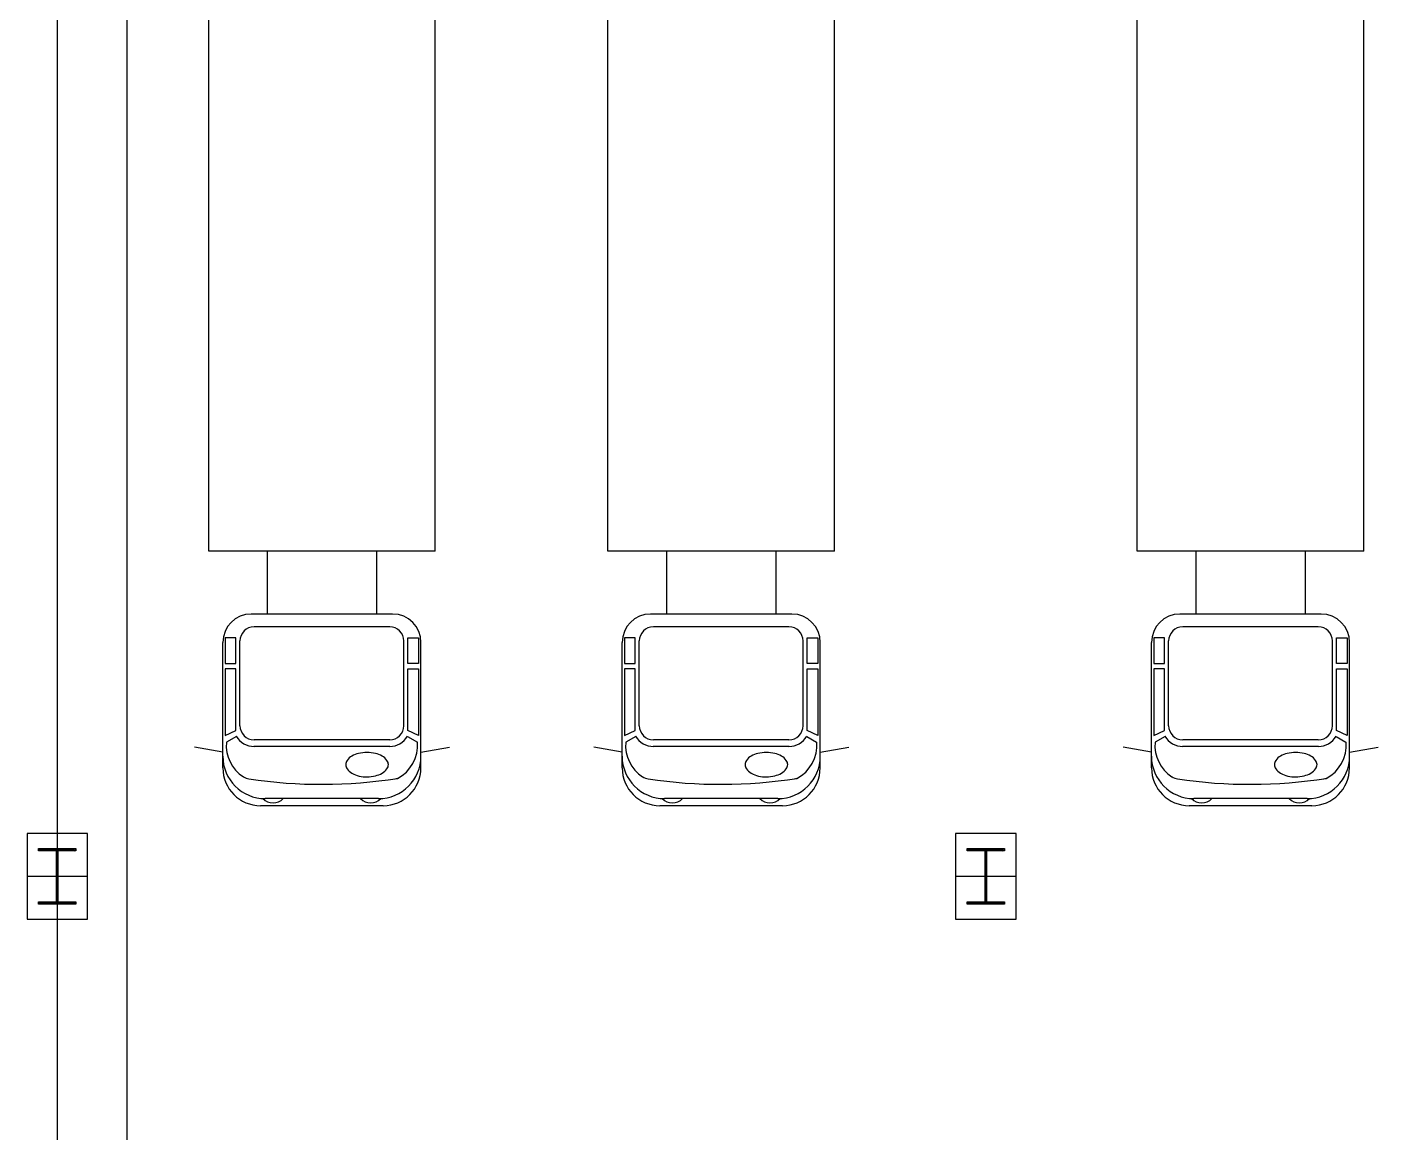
# Model space of a CAD drawing. Extents: x -40736 to 367926, y -65544 to 37405.
# Drawn here: x 355359 to 356814, y -45952 to -44761 of the extents above; entities that cross this region are included whole.
import ezdxf

# ---------------------------------------------------------------- set-up
doc = ezdxf.new("R2010")
doc.units = 0
doc.header["$LTSCALE"] = 600
doc.header["$MEASUREMENT"] = 0
doc.layers.get('0').update_dxf_attribs({"linetype": 'CONTINUOUS'})
for name, color, linetype in [('1', 1, 'CONTINUOUS'), ('C6', 6, 'CONTINUOUS'), ('CAR', 3, 'CONTINUOUS'), ('底圖', 253, 'CONTINUOUS')]:
    doc.layers.add(name, color=color, linetype=linetype)

# ---------------------------------------------------------------- blocks, each defined once
blk = doc.blocks.new('PCAR7', base_point=(2462.2, 2795.1))
at = {"layer": 'CAR'}
for p, q in [((2479.3, 2795.1), (2484.6, 2825.7)), ((2695.9, 2566.5), (2695.9, 2810.3)), ((2695.9, 2810.3), (3945.6, 2810.3)), ((3945.6, 2566.5), (3945.6, 2810.3)), ((2462.2, 2795.1), (2597.5, 2795.1)), ((2496.3, 2780.5), (2489.9, 2791.2)), ((2568.9, 2792.6), (2497.1, 2792.6)), ((2497.1, 2792.6), (2502.7, 2780.9)), ((2502.7, 2780.9), (2568.9, 2780.9)), ((2568.9, 2780.9), (2568.9, 2792.6)), ((2602.4, 2792.6), (2574.7, 2792.6)), ((2574.7, 2792.6), (2574.7, 2780.9)), ((2574.7, 2780.9), (2602.4, 2780.9)), ((2602.4, 2780.9), (2602.4, 2792.6)), ((2507.7, 2776.6), (2599.1, 2776.6)), ((2628, 2612.2), (2628, 2764.6)), ((2421.6, 2622.4), (2421.6, 2754.4)), ((2485.7, 2761.8), (2485.7, 2615.1)), ((2492.4, 2615.4), (2492.4, 2761.4)), ((2614.4, 2615.4), (2614.4, 2761.4)), ((2429.2, 2627.4), (2429.2, 2749.4)), ((2695.9, 2747.2), (2628, 2747.2)), ((2695.9, 2629.6), (2628, 2629.6)), ((2496.3, 2596.3), (2489.9, 2585.6)), ((2497.1, 2584.2), (2502.7, 2595.9)), ((2502.7, 2595.9), (2568.9, 2595.9)), ((2507.7, 2600.2), (2599.1, 2600.2)), ((2568.9, 2595.9), (2568.9, 2584.2)), ((2574.7, 2584.2), (2574.7, 2595.9)), ((2574.7, 2595.9), (2602.4, 2595.9)), ((2602.4, 2595.9), (2602.4, 2584.2)), ((2462.2, 2581.7), (2597.5, 2581.7)), ((2479.3, 2581.7), (2484.6, 2551.1)), ((2568.9, 2584.2), (2497.1, 2584.2)), ((2602.4, 2584.2), (2574.7, 2584.2)), ((2695.9, 2566.5), (3945.6, 2566.5))]:
    blk.add_line(p, q, dxfattribs=at)
blk.add_lwpolyline([(2465.8, 2662.7, 0.15854), (2461.3, 2661.2, 0.106465), (2456.6, 2656, 0.07162), (2453.5, 2648.2, 0.071565), (2452.7, 2639.8, 0.057969), (2453.8, 2630.6, 0.07162), (2456.6, 2623.6, 0.106465), (2461.3, 2618.3, 0.15854), (2465.8, 2616.8, 0.15854), (2470.4, 2618.3, 0.106465), (2475, 2623.6, 0.07162), (2477.8, 2630.6, 0.057969), (2478.9, 2639.8, 0.057969), (2477.8, 2649, 0.07162), (2475, 2656, 0.106465), (2470.4, 2661.2, 0.15854)], format="xyb", close=True, dxfattribs=at)
for centre, radius, start, end in [((2462.2, 2754.4), 40.6, 90, 180), ((2474.9, 2749.4), 45.7, 90, 180), ((2597.5, 2764.6), 30.5, 0, 90), ((2486.5, 2751.2), 40.2, 85.2278, 147.2096), ((2507.7, 2761.4), 22.3, 120.7075, 180), ((2971.3, 2688.4), 526.7, 171.4226, 188.8918), ((2465.6, 2764.7), 15.2, 147.2096, 171.4226), ((2507.7, 2761.4), 15.2, 90, 180), ((2599.1, 2761.4), 15.2, 0, 90), ((2440, 2740.9), 15.3, 134.4871, 225.1562), ((2440, 2635.9), 15.3, 134.8438, 225.5129), ((2462.2, 2622.4), 40.6, 180, 270), ((2474.9, 2627.4), 45.7, 180, 270), ((2465.6, 2612.1), 15.2, 188.5774, 212.7904), ((2486.5, 2625.6), 40.2, 207.6368, 274.7722), ((2507.7, 2615.4), 22.3, 180, 239.2925), ((2507.7, 2615.4), 15.2, 180, 270), ((2597.5, 2612.2), 30.5, 270, 0), ((2599.1, 2615.4), 15.2, 270, 0)]:
    blk.add_arc(centre, radius, start, end, dxfattribs=at)
blk = doc.blocks.new('*X413')
at = {"layer": 'C6', "color": 0}
for p, q in [((11763.7, 29453.8), (11764.5, 29454.6)), ((11763.7, 29452.9), (11765.3, 29454.6)), ((11764.6, 29452.1), (11767.1, 29454.6)), ((11765.5, 29452.1), (11768, 29454.6)), ((11767.3, 29452.1), (11769.8, 29454.6)), ((11768.1, 29452.1), (11770.6, 29454.6)), ((11769.9, 29452.1), (11772.4, 29454.6)), ((11770.8, 29452.1), (11773.3, 29454.6)), ((11772.6, 29452.1), (11775.1, 29454.6)), ((11773.4, 29452.1), (11775.9, 29454.6)), ((11775.2, 29452.1), (11777.7, 29454.6)), ((11776.1, 29452.1), (11778.6, 29454.6)), ((11777.9, 29452.1), (11780.4, 29454.6)), ((11778.7, 29452.1), (11781.2, 29454.6)), ((11780.5, 29452.1), (11783, 29454.6)), ((11781.4, 29452.1), (11783.9, 29454.6)), ((11782.9, 29451.8), (11785.7, 29454.6)), ((11782.9, 29450.9), (11786.5, 29454.6)), ((11782.9, 29449.1), (11784.5, 29450.7)), ((11782.9, 29448.2), (11784.5, 29449.8)), ((11782.9, 29446.5), (11784.5, 29448.1)), ((11782.9, 29445.6), (11784.5, 29447.2)), ((11782.9, 29443.8), (11784.5, 29445.4)), ((11782.9, 29442.9), (11784.5, 29444.5)), ((11785.8, 29452.1), (11788.3, 29454.6)), ((11786.7, 29452.1), (11789.2, 29454.6)), ((11788.5, 29452.1), (11791, 29454.6)), ((11789.4, 29452.1), (11791.9, 29454.6)), ((11791.1, 29452.1), (11793.6, 29454.6)), ((11792, 29452.1), (11794.5, 29454.6)), ((11793.8, 29452.1), (11796.3, 29454.6)), ((11794.7, 29452.1), (11797.2, 29454.6)), ((11796.4, 29452.1), (11798.9, 29454.6)), ((11797.3, 29452.1), (11799.8, 29454.6)), ((11799.1, 29452.1), (11801.6, 29454.6)), ((11800, 29452.1), (11802.5, 29454.6)), ((11801.7, 29452.1), (11803.7, 29454)), ((11802.6, 29452.1), (11803.7, 29453.1)), ((11782.9, 29441.2), (11784.5, 29442.8)), ((11782.9, 29440.3), (11784.5, 29441.9)), ((11782.9, 29438.5), (11784.5, 29440.1)), ((11782.9, 29437.6), (11784.5, 29439.2)), ((11782.9, 29435.9), (11784.5, 29437.5)), ((11782.9, 29435), (11784.5, 29436.6)), ((11782.9, 29433.2), (11784.5, 29434.8)), ((11782.9, 29432.3), (11784.5, 29433.9)), ((11782.9, 29430.6), (11784.5, 29432.2)), ((11782.9, 29429.7), (11784.5, 29431.3)), ((11782.9, 29427.9), (11784.5, 29429.5)), ((11782.9, 29427), (11784.5, 29428.6)), ((11782.9, 29425.3), (11784.5, 29426.9)), ((11782.9, 29424.4), (11784.5, 29426)), ((11782.9, 29422.6), (11784.5, 29424.2)), ((11782.9, 29421.7), (11784.5, 29423.3)), ((11782.9, 29420), (11784.5, 29421.6)), ((11782.9, 29419.1), (11784.5, 29420.7)), ((11782.9, 29417.3), (11784.5, 29418.9)), ((11782.9, 29416.4), (11784.5, 29418)), ((11782.9, 29414.6), (11784.5, 29416.2)), ((11782.9, 29413.8), (11784.5, 29415.4)), ((11782.9, 29412), (11784.5, 29413.6)), ((11782.9, 29411.1), (11784.5, 29412.7)), ((11782.9, 29409.3), (11784.5, 29410.9)), ((11782.9, 29408.5), (11784.5, 29410.1)), ((11782.9, 29406.7), (11784.5, 29408.3)), ((11782.9, 29405.8), (11784.5, 29407.4)), ((11782.9, 29404), (11784.5, 29405.6)), ((11782.9, 29403.2), (11784.5, 29404.8)), ((11782.9, 29401.4), (11784.5, 29403)), ((11782.9, 29400.5), (11784.5, 29402.1)), ((11763.7, 29395.4), (11765.3, 29397.1)), ((11763.7, 29394.6), (11766.2, 29397.1)), ((11765.4, 29394.6), (11767.9, 29397.1)), ((11766.3, 29394.6), (11768.8, 29397.1)), ((11768.1, 29394.6), (11770.6, 29397.1)), ((11769, 29394.6), (11771.5, 29397.1)), ((11770.7, 29394.6), (11773.2, 29397.1)), ((11771.6, 29394.6), (11774.1, 29397.1)), ((11773.4, 29394.6), (11775.9, 29397.1)), ((11774.3, 29394.6), (11776.8, 29397.1)), ((11776, 29394.6), (11778.5, 29397.1)), ((11776.9, 29394.6), (11779.4, 29397.1)), ((11778.7, 29394.6), (11781.2, 29397.1)), ((11779.6, 29394.6), (11782.1, 29397.1)), ((11781.3, 29394.6), (11784.5, 29397.7)), ((11782.2, 29394.6), (11784.7, 29397.1)), ((11782.9, 29398.7), (11784.5, 29400.3)), ((11782.9, 29397.9), (11784.5, 29399.5)), ((11784, 29394.6), (11786.5, 29397.1)), ((11784.9, 29394.6), (11787.4, 29397.1)), ((11786.7, 29394.6), (11789.2, 29397.1)), ((11787.5, 29394.6), (11790, 29397.1)), ((11789.3, 29394.6), (11791.8, 29397.1)), ((11790.2, 29394.6), (11792.7, 29397.1)), ((11792, 29394.6), (11794.5, 29397.1)), ((11792.8, 29394.6), (11795.3, 29397.1)), ((11794.6, 29394.6), (11797.1, 29397.1)), ((11795.5, 29394.6), (11798, 29397.1)), ((11797.3, 29394.6), (11799.8, 29397.1)), ((11798.1, 29394.6), (11800.6, 29397.1)), ((11799.9, 29394.6), (11802.4, 29397.1)), ((11800.8, 29394.6), (11803.3, 29397.1)), ((11802.6, 29394.6), (11803.7, 29395.7)), ((11803.4, 29394.6), (11803.7, 29394.8))]:
    blk.add_line(p, q, dxfattribs=at)
blk = doc.blocks.new('*U537')
at = {"color": 1, "linetype": 'Continuous'}
blk.add_line((-32.5, 0), (32.5, 0), dxfattribs=at)
at = {"color": 1}
blk.add_lwpolyline([(-32.5, -46), (32.5, -46), (32.5, 46), (-32.5, 46)], close=True, dxfattribs=at)
blk.add_lwpolyline([(-20, 30), (20, 30), (20, 27.5), (0.8, 27.5), (0.8, -27.5), (20, -27.5), (20, -30), (-20, -30), (-20, -27.5), (-0.8, -27.5), (-0.8, 27.5), (-20, 27.5), (-20, 30)], dxfattribs=at)
blk.add_blockref('*X413', (-11783.7, -29424.6), dxfattribs=at)
blk = doc.blocks.new('*U538')
at = {"color": 0, "linetype": 'ByBlock', "lineweight": -2}
blk.add_blockref('*U537', (0, -6000), dxfattribs=at)
blk = doc.blocks.new('*U531')
at = {"color": 0}
blk.add_blockref('*U538', (0, 5000), dxfattribs=at)
blk = doc.blocks.new('*U532')
at = {"layer": '1', "color": 0, "linetype": 'ByBlock', "lineweight": -2}
for p in [(7000, 0), (8000, 0)]:
    blk.add_blockref('*U531', p, dxfattribs=at)

msp = doc.modelspace()

# ---------------------------------------------------------------- linework, layer by layer
at = {"layer": '底圖', "color": 253}
for p, q in [((355391.28837, -43643.31825), (355391.28837, -49643.31765)), ((355466.28837, -43841.55583), (355466.28837, -49718.31765))]:
    msp.add_line(p, q, dxfattribs=at)

# ---------------------------------------------------------------- block references
at = {"layer": '1', "color": 0}
msp.add_blockref('*U532', (348391.28957, -44675.79681), dxfattribs=at)
at = {"layer": 'CAR', "linetype": 'Continuous', "rotation": 90}
for p in [(355569.60956, -45559.14009), (355999.60956, -45559.14009), (356569.60956, -45559.14009)]:
    msp.add_blockref('PCAR7', p, dxfattribs=at)

doc.saveas('drawing.dxf')
